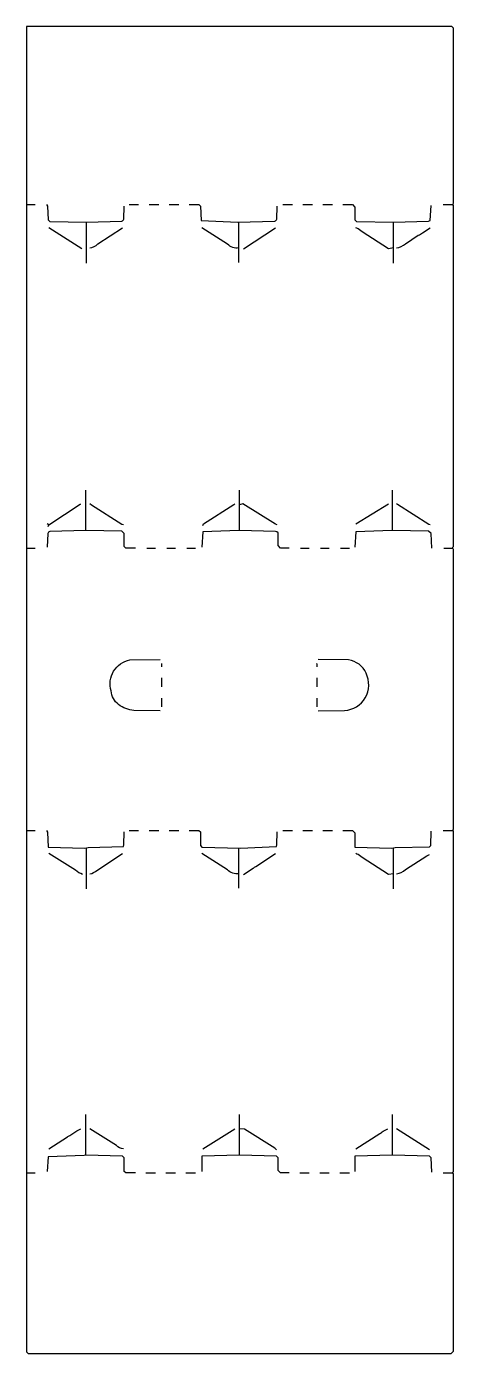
# Model space of a CAD drawing. Extents: x 29 to 562, y 85 to 1739.
import ezdxf

# ---------------------------------------------------------------- set-up
doc = ezdxf.new("R2010")
doc.units = 0
doc.layers.get('0').update_dxf_attribs({"linetype": 'CONTINUOUS'})

msp = doc.modelspace()

# ---------------------------------------------------------------- linework, layer by layer
at = {"color": 250, "linetype": 'CONTINUOUS'}
for points in [[(559, 85), (561, 87), (562, 88), (562, 309), (561, 310), (561.2, 310.9), (562, 312), (562, 736), (561, 737), (562, 739), (562, 1087), (561, 1089), (561.2, 1089.9), (562, 1091), (562, 1516), (561, 1517), (562, 1519), (562, 1737), (560, 1739), (29, 1739), (29, 1517), (29, 1089), (29, 737), (29, 310), (29, 87), (31, 85), (559, 85)], [(29, 1517), (40, 1517)], [(157, 1517), (169, 1517)], [(182, 1517), (194, 1517)], [(207, 1517), (219, 1517)], [(349, 1517), (361, 1517)], [(374, 1517), (386, 1517)], [(399, 1517), (411, 1517)], [(424, 1517), (436, 1517), (439, 1514), (439, 1498), (441, 1496), (487, 1495), (530.9889, 1496.488384), (533.010959, 1497.10411), (534, 1516)], [(549, 1517), (561, 1517)], [(104, 1444), (104, 1495)], [(294, 1445), (294, 1463), (294, 1495)], [(487, 1444), (487, 1463), (487, 1495)], [(98, 1462), (57, 1488)], [(300, 1462), (340, 1488)], [(103, 1111), (103, 1161)], [(295, 1111), (295, 1143), (295, 1161)], [(486, 1111), (486, 1161)], [(56, 1116), (57, 1118), (96.1, 1143.8), (97, 1144)], [(150, 1118), (148.2, 1118.4), (110.153846, 1142.230769), (108, 1144)], [(249, 1117), (250, 1119), (287.9, 1143.2), (289, 1144)], [(342, 1118), (339.9, 1118.8), (299, 1144), (295, 1143)], [(440, 1119), (481, 1144)], [(533, 1118), (531.2, 1118.4), (492.1, 1143.2), (491, 1144)], [(57, 1118), (55, 1119)], [(535, 1089), (534, 1107), (531, 1110), (486, 1111), (485.1, 1110.8), (440, 1109), (439, 1090)], [(29, 1089), (40, 1089)], [(179, 1089), (190, 1089)], [(204, 1089), (215, 1089)], [(229, 1089), (240, 1089)], [(371, 1089), (382, 1089)], [(396, 1089), (407, 1089)], [(421, 1089), (432, 1089)], [(550, 1089), (561, 1089)], [(198, 941), (198, 945)], [(198, 916), (198, 927)], [(198, 891), (198, 902)], [(29, 737), (40, 737)], [(54, 737), (55.103371, 734.914607), (56, 716), (102, 715), (106.010859, 715.511352), (149.954639, 716.997938), (150.531034, 719.027586), (151, 735)], [(157, 737), (169, 737)], [(182, 737), (194, 737)], [(207, 737), (219, 737)], [(232, 737), (244, 737), (246, 735), (246, 718), (248, 716), (296, 715), (340.954639, 716.997938), (341.531034, 719.027586), (342, 735)], [(349, 737), (361, 737)], [(374, 737), (386, 737)], [(399, 737), (411, 737)], [(424, 737), (436, 737), (439, 734), (439, 716), (485, 715), (489.0111, 715.511616), (531.9889, 716.488384), (533.527624, 718.024862), (534, 736)], [(549, 737), (561, 737)], [(104, 664), (104, 715)], [(294, 665), (294, 683), (294, 715)], [(487, 664), (487, 683), (487, 715)], [(103, 332), (103, 383)], [(295, 332), (295, 365), (295, 383)], [(486, 332), (486, 383)], [(249, 340), (289, 365)], [(341, 339), (338.846154, 340.769231), (300.94, 364.58), (295, 365)], [(532, 339), (491, 365)], [(165, 310), (153, 310), (151, 312), (151, 329), (149, 331), (103, 332), (101.1, 331.7), (56, 330), (55, 312)], [(357, 310), (346, 310), (343, 313), (343, 329), (341, 331), (295, 332), (248, 331), (248, 312)], [(535, 311), (534, 329), (532, 331), (486, 332), (439, 331), (439, 312)], [(29, 310), (40, 310)], [(178, 310), (190, 310)], [(203, 310), (215, 310)], [(228, 310), (240, 310)], [(370, 310), (382, 310)], [(395, 310), (407, 310)], [(420, 310), (432, 310)], [(549, 310), (561, 310)]]:
    msp.add_lwpolyline(points, dxfattribs=at)
for points in [[(54, 1517), (55.115068, 1514.906849), (56, 1498), (58, 1496), (104, 1495), (147.9889, 1496.488384, 0.230703), (150.531034, 1499.027586), (151, 1515)], [(232, 1517), (244, 1517), (246, 1515), (246.987805, 1497.109756), (293, 1495), (338.9889, 1496.488384, 0.230703), (341.531034, 1499.027586), (342, 1515)], [(108, 1463, 0.136993), (118, 1468), (149, 1488)], [(294, 1463, -0.232423), (279.9, 1467.8), (248, 1488)], [(487, 1463), (481, 1462), (448.153846, 1483.230769), (442.846154, 1486.769231, 0.092595), (440, 1488)], [(491, 1463, 0.12985), (501.9, 1468.2), (518, 1479, 0.129316), (523.1, 1481.8), (533, 1488)], [(165, 1089), (153, 1089), (151, 1091), (151, 1107), (148, 1110), (103, 1111), (58.0111, 1109.511616, 0.230928), (55.470769, 1106.973846), (55, 1090)], [(357, 1089), (346, 1089), (343, 1092), (343, 1108, 0.213159), (339.9889, 1109.511616), (295, 1111), (294.1, 1110.8), (249, 1109), (248, 1090)], [(196, 886), (163.014261, 886.484875, -0.131805), (143.846154, 893.769231, -0.201272), (134.615385, 910.923077, -0.446792), (158.012484, 949.513141), (196, 950)], [(393, 886), (425.985739, 886.484875, 0.540951), (452.8, 932.9, 0.262095), (430.987516, 949.513141), (393, 950)], [(99, 682, -0.073578), (90.153846, 687.230769), (57, 708)], [(108, 683, 0.173209), (116.9, 687.2), (149, 708)], [(294, 683, -0.232455), (279.846154, 687.769231), (248, 708)], [(300, 682), (312, 690, -0.067868), (315.1, 691.8), (340, 708)], [(487, 683), (481, 682), (448.153846, 703.230769), (442.846154, 706.769231, 0.092595), (440, 708)], [(491, 683, 0.16329), (501.9, 688.2), (528.9, 705.2, -0.103766), (532, 707)], [(57, 340), (80, 355, -0.067868), (83.1, 356.8), (87, 359, -0.106997), (97, 365)], [(150, 340, -0.209846), (141.153846, 344.230769), (108, 365)], [(440, 340), (469.9, 359.2, 0.113019), (474, 362), (480, 365)]]:
    msp.add_lwpolyline(points, format="xyb", dxfattribs=at)
at = {"color": 251, "linetype": 'CONTINUOUS'}
for points in [[(392, 941), (392, 944), (391, 945)], [(392, 916), (392, 927)], [(392, 891), (392, 902)]]:
    msp.add_lwpolyline(points, dxfattribs=at)

doc.saveas('drawing.dxf')
